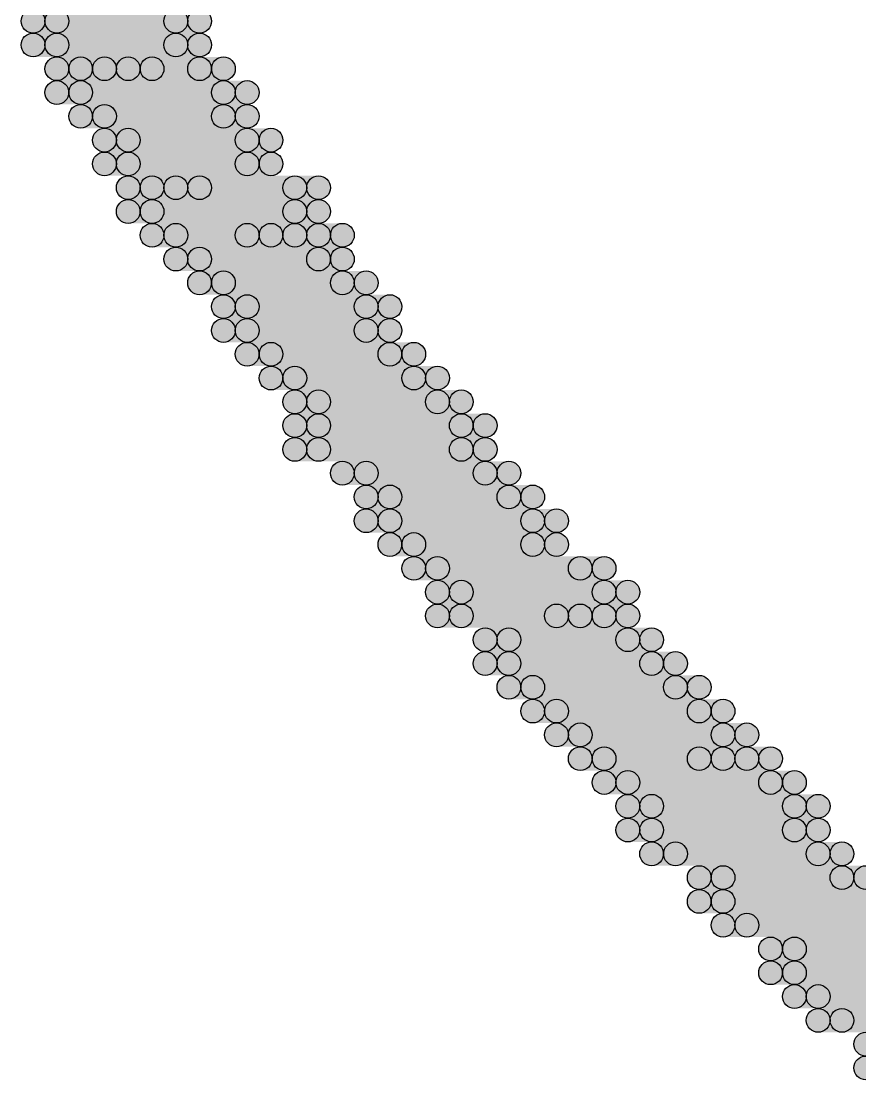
# Model space of a CAD drawing. Header units: millimetres. Extents: x 0 to 137, y 0 to 37.
# Drawn here: x 126.124 to 127.019, y 1.943 to 3.073 of the extents above; entities that cross this region are included whole.
import ezdxf

# ---------------------------------------------------------------- set-up
doc = ezdxf.new("R2010")
doc.units = ezdxf.units.MM
doc.layers.add('TopLayer', color=1, linetype='Continuous')
doc.layers.add('TopSolder', color=216, linetype='Continuous')

msp = doc.modelspace()

# ---------------------------------------------------------------- hatches: boundary and pattern name
at = {"layer": 'TopLayer'}
h = msp.add_hatch(color=1, dxfattribs=at)
edge = h.paths.add_edge_path()
edge.add_arc((126.1618, 3.0734), 0.0127, 0, 360)
for points in [[(126.1618, 3.0607), (126.1618, 3.0861), (126.3142, 3.0861), (126.3142, 3.0607)], [(126.1618, 3.0353), (126.1618, 3.0607), (126.3142, 3.0607), (126.3142, 3.0353)], [(126.1872, 3.0099), (126.1872, 3.0353), (126.238, 3.0353), (126.238, 3.0099)], [(126.2634, 3.0099), (126.2634, 3.0353), (126.3396, 3.0353), (126.3396, 3.0099)], [(126.1872, 2.9845), (126.1872, 3.0099), (126.365, 3.0099), (126.365, 2.9845)], [(126.2126, 2.9591), (126.2126, 2.9845), (126.365, 2.9845), (126.365, 2.9591)], [(126.238, 2.9337), (126.238, 2.9591), (126.3904, 2.9591), (126.3904, 2.9337)], [(126.238, 2.9083), (126.238, 2.9337), (126.3904, 2.9337), (126.3904, 2.9083)], [(126.2634, 2.8829), (126.2634, 2.9083), (126.2888, 2.9083), (126.2888, 2.8829)], [(126.3142, 2.8829), (126.3142, 2.9083), (126.4412, 2.9083), (126.4412, 2.8829)], [(126.2634, 2.8575), (126.2634, 2.8829), (126.4412, 2.8829), (126.4412, 2.8575)], [(126.2888, 2.8321), (126.2888, 2.8575), (126.3904, 2.8575), (126.3904, 2.8321)], [(126.4158, 2.8321), (126.4158, 2.8575), (126.4666, 2.8575), (126.4666, 2.8321)], [(126.3142, 2.8067), (126.3142, 2.8321), (126.4666, 2.8321), (126.4666, 2.8067)], [(126.3396, 2.7813), (126.3396, 2.8067), (126.492, 2.8067), (126.492, 2.7813)], [(126.365, 2.7559), (126.365, 2.7813), (126.5174, 2.7813), (126.5174, 2.7559)], [(126.365, 2.7305), (126.365, 2.7559), (126.5174, 2.7559), (126.5174, 2.7305)], [(126.3904, 2.7051), (126.3904, 2.7305), (126.5428, 2.7305), (126.5428, 2.7051)], [(126.4158, 2.6797), (126.4158, 2.7051), (126.5682, 2.7051), (126.5682, 2.6797)], [(126.4412, 2.6543), (126.4412, 2.6797), (126.5936, 2.6797), (126.5936, 2.6543)], [(126.4412, 2.6289), (126.4412, 2.6543), (126.619, 2.6543), (126.619, 2.6289)], [(126.4412, 2.6035), (126.4412, 2.6289), (126.619, 2.6289), (126.619, 2.6035)], [(126.492, 2.5781), (126.492, 2.6035), (126.6444, 2.6035), (126.6444, 2.5781)], [(126.5174, 2.5527), (126.5174, 2.5781), (126.6698, 2.5781), (126.6698, 2.5527)], [(126.5174, 2.5273), (126.5174, 2.5527), (126.6952, 2.5527), (126.6952, 2.5273)], [(126.5428, 2.5019), (126.5428, 2.5273), (126.6952, 2.5273), (126.6952, 2.5019)], [(126.5682, 2.4765), (126.5682, 2.5019), (126.746, 2.5019), (126.746, 2.4765)], [(126.5936, 2.4511), (126.5936, 2.4765), (126.7714, 2.4765), (126.7714, 2.4511)], [(126.5936, 2.4257), (126.5936, 2.4511), (126.7206, 2.4511), (126.7206, 2.4257)], [(126.746, 2.4257), (126.746, 2.4511), (126.7714, 2.4511), (126.7714, 2.4257)], [(126.6444, 2.4003), (126.6444, 2.4257), (126.7968, 2.4257), (126.7968, 2.4003)], [(126.6444, 2.3749), (126.6444, 2.4003), (126.8222, 2.4003), (126.8222, 2.3749)], [(126.6698, 2.3495), (126.6698, 2.3749), (126.8476, 2.3749), (126.8476, 2.3495)], [(126.6952, 2.3241), (126.6952, 2.3495), (126.873, 2.3495), (126.873, 2.3241)], [(126.7206, 2.2987), (126.7206, 2.3241), (126.8984, 2.3241), (126.8984, 2.2987)], [(126.746, 2.2733), (126.746, 2.2987), (126.873, 2.2987), (126.873, 2.2733)], [(126.8984, 2.2733), (126.8984, 2.2987), (126.9238, 2.2987), (126.9238, 2.2733)], [(126.7714, 2.2479), (126.7714, 2.2733), (126.9492, 2.2733), (126.9492, 2.2479)], [(126.7968, 2.2225), (126.7968, 2.2479), (126.9746, 2.2479), (126.9746, 2.2225)], [(126.7968, 2.1971), (126.7968, 2.2225), (126.9746, 2.2225), (126.9746, 2.1971)], [(126.8222, 2.1717), (126.8222, 2.1971), (127, 2.1971), (127, 2.1717)], [(126.873, 2.1463), (126.873, 2.1717), (127.0254, 2.1717), (127.0254, 2.1463)], [(126.873, 2.1209), (126.873, 2.1463), (127.0762, 2.1463), (127.0762, 2.1209)], [(126.8984, 2.0955), (126.8984, 2.1209), (127.0762, 2.1209), (127.0762, 2.0955)], [(126.9492, 2.0701), (126.9492, 2.0955), (127.127, 2.0955), (127.127, 2.0701)], [(126.9492, 2.0447), (126.9492, 2.0701), (127.1524, 2.0701), (127.1524, 2.0447)], [(126.9746, 2.0193), (126.9746, 2.0447), (127.1016, 2.0447), (127.1016, 2.0193)], [(127, 1.9939), (127, 2.0193), (127.2032, 2.0193), (127.2032, 1.9939)]]:
    msp.add_hatch(color=1, dxfattribs=at).paths.add_polyline_path(points)
h = msp.add_hatch(color=1, dxfattribs=at)
edge = h.paths.add_edge_path()
edge.add_arc((126.3142, 3.0734), 0.0127, 0, 360)
h = msp.add_hatch(color=1, dxfattribs=at)
edge = h.paths.add_edge_path()
edge.add_arc((126.1618, 3.048), 0.0127, 0, 360)
h = msp.add_hatch(color=1, dxfattribs=at)
edge = h.paths.add_edge_path()
edge.add_arc((126.3142, 3.048), 0.0127, 0, 360)
h = msp.add_hatch(color=1, dxfattribs=at)
edge = h.paths.add_edge_path()
edge.add_arc((126.1872, 3.0226), 0.0127, 0, 360)
h = msp.add_hatch(color=1, dxfattribs=at)
edge = h.paths.add_edge_path()
edge.add_arc((126.238, 3.0226), 0.0127, 0, 360)
h = msp.add_hatch(color=1, dxfattribs=at)
edge = h.paths.add_edge_path()
edge.add_arc((126.2634, 3.0226), 0.0127, 0, 360)
h = msp.add_hatch(color=1, dxfattribs=at)
edge = h.paths.add_edge_path()
edge.add_arc((126.3396, 3.0226), 0.0127, 0, 360)
h = msp.add_hatch(color=1, dxfattribs=at)
edge = h.paths.add_edge_path()
edge.add_arc((126.1872, 2.9972), 0.0127, 0, 360)
h = msp.add_hatch(color=1, dxfattribs=at)
edge = h.paths.add_edge_path()
edge.add_arc((126.365, 2.9972), 0.0127, 0, 360)
h = msp.add_hatch(color=1, dxfattribs=at)
edge = h.paths.add_edge_path()
edge.add_arc((126.2126, 2.9718), 0.0127, 0, 360)
h = msp.add_hatch(color=1, dxfattribs=at)
edge = h.paths.add_edge_path()
edge.add_arc((126.365, 2.9718), 0.0127, 0, 360)
h = msp.add_hatch(color=1, dxfattribs=at)
edge = h.paths.add_edge_path()
edge.add_arc((126.238, 2.9464), 0.0127, 0, 360)
h = msp.add_hatch(color=1, dxfattribs=at)
edge = h.paths.add_edge_path()
edge.add_arc((126.3904, 2.9464), 0.0127, 0, 360)
h = msp.add_hatch(color=1, dxfattribs=at)
edge = h.paths.add_edge_path()
edge.add_arc((126.238, 2.921), 0.0127, 0, 360)
h = msp.add_hatch(color=1, dxfattribs=at)
edge = h.paths.add_edge_path()
edge.add_arc((126.3904, 2.921), 0.0127, 0, 360)
h = msp.add_hatch(color=1, dxfattribs=at)
edge = h.paths.add_edge_path()
edge.add_arc((126.2634, 2.8956), 0.0127, 0, 360)
h = msp.add_hatch(color=1, dxfattribs=at)
edge = h.paths.add_edge_path()
edge.add_arc((126.2888, 2.8956), 0.0127, 0, 360)
h = msp.add_hatch(color=1, dxfattribs=at)
edge = h.paths.add_edge_path()
edge.add_arc((126.3142, 2.8956), 0.0127, 0, 360)
h = msp.add_hatch(color=1, dxfattribs=at)
edge = h.paths.add_edge_path()
edge.add_arc((126.4412, 2.8956), 0.0127, 0, 360)
h = msp.add_hatch(color=1, dxfattribs=at)
edge = h.paths.add_edge_path()
edge.add_arc((126.2634, 2.8702), 0.0127, 0, 360)
h = msp.add_hatch(color=1, dxfattribs=at)
edge = h.paths.add_edge_path()
edge.add_arc((126.4412, 2.8702), 0.0127, 0, 360)
h = msp.add_hatch(color=1, dxfattribs=at)
edge = h.paths.add_edge_path()
edge.add_arc((126.2888, 2.8448), 0.0127, 0, 360)
h = msp.add_hatch(color=1, dxfattribs=at)
edge = h.paths.add_edge_path()
edge.add_arc((126.3904, 2.8448), 0.0127, 0, 360)
h = msp.add_hatch(color=1, dxfattribs=at)
edge = h.paths.add_edge_path()
edge.add_arc((126.4158, 2.8448), 0.0127, 0, 360)
h = msp.add_hatch(color=1, dxfattribs=at)
edge = h.paths.add_edge_path()
edge.add_arc((126.4666, 2.8448), 0.0127, 0, 360)
h = msp.add_hatch(color=1, dxfattribs=at)
edge = h.paths.add_edge_path()
edge.add_arc((126.3142, 2.8194), 0.0127, 0, 360)
h = msp.add_hatch(color=1, dxfattribs=at)
edge = h.paths.add_edge_path()
edge.add_arc((126.4666, 2.8194), 0.0127, 0, 360)
h = msp.add_hatch(color=1, dxfattribs=at)
edge = h.paths.add_edge_path()
edge.add_arc((126.3396, 2.794), 0.0127, 0, 360)
h = msp.add_hatch(color=1, dxfattribs=at)
edge = h.paths.add_edge_path()
edge.add_arc((126.492, 2.794), 0.0127, 0, 360)
h = msp.add_hatch(color=1, dxfattribs=at)
edge = h.paths.add_edge_path()
edge.add_arc((126.365, 2.7686), 0.0127, 0, 360)
h = msp.add_hatch(color=1, dxfattribs=at)
edge = h.paths.add_edge_path()
edge.add_arc((126.5174, 2.7686), 0.0127, 0, 360)
h = msp.add_hatch(color=1, dxfattribs=at)
edge = h.paths.add_edge_path()
edge.add_arc((126.365, 2.7432), 0.0127, 0, 360)
h = msp.add_hatch(color=1, dxfattribs=at)
edge = h.paths.add_edge_path()
edge.add_arc((126.5174, 2.7432), 0.0127, 0, 360)
h = msp.add_hatch(color=1, dxfattribs=at)
edge = h.paths.add_edge_path()
edge.add_arc((126.3904, 2.7178), 0.0127, 0, 360)
h = msp.add_hatch(color=1, dxfattribs=at)
edge = h.paths.add_edge_path()
edge.add_arc((126.5428, 2.7178), 0.0127, 0, 360)
h = msp.add_hatch(color=1, dxfattribs=at)
edge = h.paths.add_edge_path()
edge.add_arc((126.4158, 2.6924), 0.0127, 0, 360)
h = msp.add_hatch(color=1, dxfattribs=at)
edge = h.paths.add_edge_path()
edge.add_arc((126.5682, 2.6924), 0.0127, 0, 360)
h = msp.add_hatch(color=1, dxfattribs=at)
edge = h.paths.add_edge_path()
edge.add_arc((126.4412, 2.667), 0.0127, 0, 360)
h = msp.add_hatch(color=1, dxfattribs=at)
edge = h.paths.add_edge_path()
edge.add_arc((126.5936, 2.667), 0.0127, 0, 360)
h = msp.add_hatch(color=1, dxfattribs=at)
edge = h.paths.add_edge_path()
edge.add_arc((126.4412, 2.6416), 0.0127, 0, 360)
h = msp.add_hatch(color=1, dxfattribs=at)
edge = h.paths.add_edge_path()
edge.add_arc((126.619, 2.6416), 0.0127, 0, 360)
h = msp.add_hatch(color=1, dxfattribs=at)
edge = h.paths.add_edge_path()
edge.add_arc((126.4412, 2.6162), 0.0127, 0, 360)
h = msp.add_hatch(color=1, dxfattribs=at)
edge = h.paths.add_edge_path()
edge.add_arc((126.619, 2.6162), 0.0127, 0, 360)
h = msp.add_hatch(color=1, dxfattribs=at)
edge = h.paths.add_edge_path()
edge.add_arc((126.492, 2.5908), 0.0127, 0, 360)
h = msp.add_hatch(color=1, dxfattribs=at)
edge = h.paths.add_edge_path()
edge.add_arc((126.6444, 2.5908), 0.0127, 0, 360)
h = msp.add_hatch(color=1, dxfattribs=at)
edge = h.paths.add_edge_path()
edge.add_arc((126.5174, 2.5654), 0.0127, 0, 360)
h = msp.add_hatch(color=1, dxfattribs=at)
edge = h.paths.add_edge_path()
edge.add_arc((126.6698, 2.5654), 0.0127, 0, 360)
h = msp.add_hatch(color=1, dxfattribs=at)
edge = h.paths.add_edge_path()
edge.add_arc((126.5174, 2.54), 0.0127, 0, 360)
h = msp.add_hatch(color=1, dxfattribs=at)
edge = h.paths.add_edge_path()
edge.add_arc((126.6952, 2.54), 0.0127, 0, 360)
h = msp.add_hatch(color=1, dxfattribs=at)
edge = h.paths.add_edge_path()
edge.add_arc((126.5428, 2.5146), 0.0127, 0, 360)
h = msp.add_hatch(color=1, dxfattribs=at)
edge = h.paths.add_edge_path()
edge.add_arc((126.6952, 2.5146), 0.0127, 0, 360)
h = msp.add_hatch(color=1, dxfattribs=at)
edge = h.paths.add_edge_path()
edge.add_arc((126.5682, 2.4892), 0.0127, 0, 360)
h = msp.add_hatch(color=1, dxfattribs=at)
edge = h.paths.add_edge_path()
edge.add_arc((126.746, 2.4892), 0.0127, 0, 360)
h = msp.add_hatch(color=1, dxfattribs=at)
edge = h.paths.add_edge_path()
edge.add_arc((126.5936, 2.4638), 0.0127, 0, 360)
h = msp.add_hatch(color=1, dxfattribs=at)
edge = h.paths.add_edge_path()
edge.add_arc((126.7714, 2.4638), 0.0127, 0, 360)
h = msp.add_hatch(color=1, dxfattribs=at)
edge = h.paths.add_edge_path()
edge.add_arc((126.5936, 2.4384), 0.0127, 0, 360)
h = msp.add_hatch(color=1, dxfattribs=at)
edge = h.paths.add_edge_path()
edge.add_arc((126.7206, 2.4384), 0.0127, 0, 360)
h = msp.add_hatch(color=1, dxfattribs=at)
edge = h.paths.add_edge_path()
edge.add_arc((126.746, 2.4384), 0.0127, 0, 360)
h = msp.add_hatch(color=1, dxfattribs=at)
edge = h.paths.add_edge_path()
edge.add_arc((126.7714, 2.4384), 0.0127, 0, 360)
h = msp.add_hatch(color=1, dxfattribs=at)
edge = h.paths.add_edge_path()
edge.add_arc((126.6444, 2.413), 0.0127, 0, 360)
h = msp.add_hatch(color=1, dxfattribs=at)
edge = h.paths.add_edge_path()
edge.add_arc((126.7968, 2.413), 0.0127, 0, 360)
h = msp.add_hatch(color=1, dxfattribs=at)
edge = h.paths.add_edge_path()
edge.add_arc((126.6444, 2.3876), 0.0127, 0, 360)
h = msp.add_hatch(color=1, dxfattribs=at)
edge = h.paths.add_edge_path()
edge.add_arc((126.8222, 2.3876), 0.0127, 0, 360)
h = msp.add_hatch(color=1, dxfattribs=at)
edge = h.paths.add_edge_path()
edge.add_arc((126.6698, 2.3622), 0.0127, 0, 360)
h = msp.add_hatch(color=1, dxfattribs=at)
edge = h.paths.add_edge_path()
edge.add_arc((126.8476, 2.3622), 0.0127, 0, 360)
h = msp.add_hatch(color=1, dxfattribs=at)
edge = h.paths.add_edge_path()
edge.add_arc((126.6952, 2.3368), 0.0127, 0, 360)
h = msp.add_hatch(color=1, dxfattribs=at)
edge = h.paths.add_edge_path()
edge.add_arc((126.873, 2.3368), 0.0127, 0, 360)
h = msp.add_hatch(color=1, dxfattribs=at)
edge = h.paths.add_edge_path()
edge.add_arc((126.7206, 2.3114), 0.0127, 0, 360)
h = msp.add_hatch(color=1, dxfattribs=at)
edge = h.paths.add_edge_path()
edge.add_arc((126.8984, 2.3114), 0.0127, 0, 360)
h = msp.add_hatch(color=1, dxfattribs=at)
edge = h.paths.add_edge_path()
edge.add_arc((126.746, 2.286), 0.0127, 0, 360)
h = msp.add_hatch(color=1, dxfattribs=at)
edge = h.paths.add_edge_path()
edge.add_arc((126.873, 2.286), 0.0127, 0, 360)
h = msp.add_hatch(color=1, dxfattribs=at)
edge = h.paths.add_edge_path()
edge.add_arc((126.8984, 2.286), 0.0127, 0, 360)
h = msp.add_hatch(color=1, dxfattribs=at)
edge = h.paths.add_edge_path()
edge.add_arc((126.9238, 2.286), 0.0127, 0, 360)
h = msp.add_hatch(color=1, dxfattribs=at)
edge = h.paths.add_edge_path()
edge.add_arc((126.7714, 2.2606), 0.0127, 0, 360)
h = msp.add_hatch(color=1, dxfattribs=at)
edge = h.paths.add_edge_path()
edge.add_arc((126.9492, 2.2606), 0.0127, 0, 360)
h = msp.add_hatch(color=1, dxfattribs=at)
edge = h.paths.add_edge_path()
edge.add_arc((126.7968, 2.2352), 0.0127, 0, 360)
h = msp.add_hatch(color=1, dxfattribs=at)
edge = h.paths.add_edge_path()
edge.add_arc((126.9746, 2.2352), 0.0127, 0, 360)
h = msp.add_hatch(color=1, dxfattribs=at)
edge = h.paths.add_edge_path()
edge.add_arc((126.7968, 2.2098), 0.0127, 0, 360)
h = msp.add_hatch(color=1, dxfattribs=at)
edge = h.paths.add_edge_path()
edge.add_arc((126.9746, 2.2098), 0.0127, 0, 360)
h = msp.add_hatch(color=1, dxfattribs=at)
edge = h.paths.add_edge_path()
edge.add_arc((126.8222, 2.1844), 0.0127, 0, 360)
h = msp.add_hatch(color=1, dxfattribs=at)
edge = h.paths.add_edge_path()
edge.add_arc((127, 2.1844), 0.0127, 0, 360)
h = msp.add_hatch(color=1, dxfattribs=at)
edge = h.paths.add_edge_path()
edge.add_arc((126.873, 2.159), 0.0127, 0, 360)
h = msp.add_hatch(color=1, dxfattribs=at)
edge = h.paths.add_edge_path()
edge.add_arc((127.0254, 2.159), 0.0127, 0, 360)
h = msp.add_hatch(color=1, dxfattribs=at)
edge = h.paths.add_edge_path()
edge.add_arc((126.873, 2.1336), 0.0127, 0, 360)
h = msp.add_hatch(color=1, dxfattribs=at)
edge = h.paths.add_edge_path()
edge.add_arc((126.8984, 2.1082), 0.0127, 0, 360)
h = msp.add_hatch(color=1, dxfattribs=at)
edge = h.paths.add_edge_path()
edge.add_arc((126.9492, 2.0828), 0.0127, 0, 360)
h = msp.add_hatch(color=1, dxfattribs=at)
edge = h.paths.add_edge_path()
edge.add_arc((126.9492, 2.0574), 0.0127, 0, 360)
h = msp.add_hatch(color=1, dxfattribs=at)
edge = h.paths.add_edge_path()
edge.add_arc((126.9746, 2.032), 0.0127, 0, 360)
h = msp.add_hatch(color=1, dxfattribs=at)
edge = h.paths.add_edge_path()
edge.add_arc((127, 2.0066), 0.0127, 0, 360)
at = {"layer": 'TopSolder'}
h = msp.add_hatch(color=216, dxfattribs=at)
edge = h.paths.add_edge_path()
edge.add_arc((126.1364, 3.0734), 0.0127, 0, 360)
for points in [[(126.1364, 3.0607), (126.1364, 3.0861), (126.2888, 3.0861), (126.2888, 3.0607)], [(126.1364, 3.0353), (126.1364, 3.0607), (126.2888, 3.0607), (126.2888, 3.0353)], [(126.1618, 3.0099), (126.1618, 3.0353), (126.2126, 3.0353), (126.2126, 3.0099)], [(126.238, 3.0099), (126.238, 3.0353), (126.3142, 3.0353), (126.3142, 3.0099)], [(126.1618, 2.9845), (126.1618, 3.0099), (126.3396, 3.0099), (126.3396, 2.9845)], [(126.1872, 2.9591), (126.1872, 2.9845), (126.3396, 2.9845), (126.3396, 2.9591)], [(126.2126, 2.9337), (126.2126, 2.9591), (126.365, 2.9591), (126.365, 2.9337)], [(126.2126, 2.9083), (126.2126, 2.9337), (126.365, 2.9337), (126.365, 2.9083)], [(126.238, 2.8829), (126.238, 2.9083), (126.2634, 2.9083), (126.2634, 2.8829)], [(126.2888, 2.8829), (126.2888, 2.9083), (126.4158, 2.9083), (126.4158, 2.8829)], [(126.238, 2.8575), (126.238, 2.8829), (126.4158, 2.8829), (126.4158, 2.8575)], [(126.2634, 2.8321), (126.2634, 2.8575), (126.365, 2.8575), (126.365, 2.8321)], [(126.3904, 2.8321), (126.3904, 2.8575), (126.4412, 2.8575), (126.4412, 2.8321)], [(126.2888, 2.8067), (126.2888, 2.8321), (126.4412, 2.8321), (126.4412, 2.8067)], [(126.3142, 2.7813), (126.3142, 2.8067), (126.4666, 2.8067), (126.4666, 2.7813)], [(126.3396, 2.7559), (126.3396, 2.7813), (126.492, 2.7813), (126.492, 2.7559)], [(126.3396, 2.7305), (126.3396, 2.7559), (126.492, 2.7559), (126.492, 2.7305)], [(126.365, 2.7051), (126.365, 2.7305), (126.5174, 2.7305), (126.5174, 2.7051)], [(126.3904, 2.6797), (126.3904, 2.7051), (126.5428, 2.7051), (126.5428, 2.6797)], [(126.4158, 2.6543), (126.4158, 2.6797), (126.5682, 2.6797), (126.5682, 2.6543)], [(126.4158, 2.6289), (126.4158, 2.6543), (126.5936, 2.6543), (126.5936, 2.6289)], [(126.4158, 2.6035), (126.4158, 2.6289), (126.5936, 2.6289), (126.5936, 2.6035)], [(126.4666, 2.5781), (126.4666, 2.6035), (126.619, 2.6035), (126.619, 2.5781)], [(126.492, 2.5527), (126.492, 2.5781), (126.6444, 2.5781), (126.6444, 2.5527)], [(126.492, 2.5273), (126.492, 2.5527), (126.6698, 2.5527), (126.6698, 2.5273)], [(126.5174, 2.5019), (126.5174, 2.5273), (126.6698, 2.5273), (126.6698, 2.5019)], [(126.5428, 2.4765), (126.5428, 2.5019), (126.7206, 2.5019), (126.7206, 2.4765)], [(126.5682, 2.4511), (126.5682, 2.4765), (126.746, 2.4765), (126.746, 2.4511)], [(126.5682, 2.4257), (126.5682, 2.4511), (126.6952, 2.4511), (126.6952, 2.4257)], [(126.7206, 2.4257), (126.7206, 2.4511), (126.746, 2.4511), (126.746, 2.4257)], [(126.619, 2.4003), (126.619, 2.4257), (126.7714, 2.4257), (126.7714, 2.4003)], [(126.619, 2.3749), (126.619, 2.4003), (126.7968, 2.4003), (126.7968, 2.3749)], [(126.6444, 2.3495), (126.6444, 2.3749), (126.8222, 2.3749), (126.8222, 2.3495)], [(126.6698, 2.3241), (126.6698, 2.3495), (126.8476, 2.3495), (126.8476, 2.3241)], [(126.6952, 2.2987), (126.6952, 2.3241), (126.873, 2.3241), (126.873, 2.2987)], [(126.7206, 2.2733), (126.7206, 2.2987), (126.8476, 2.2987), (126.8476, 2.2733)], [(126.873, 2.2733), (126.873, 2.2987), (126.8984, 2.2987), (126.8984, 2.2733)], [(126.746, 2.2479), (126.746, 2.2733), (126.9238, 2.2733), (126.9238, 2.2479)], [(126.7714, 2.2225), (126.7714, 2.2479), (126.9492, 2.2479), (126.9492, 2.2225)], [(126.7714, 2.1971), (126.7714, 2.2225), (126.9492, 2.2225), (126.9492, 2.1971)], [(126.7968, 2.1717), (126.7968, 2.1971), (126.9746, 2.1971), (126.9746, 2.1717)], [(126.8476, 2.1463), (126.8476, 2.1717), (127, 2.1717), (127, 2.1463)], [(126.8476, 2.1209), (126.8476, 2.1463), (127.0508, 2.1463), (127.0508, 2.1209)], [(126.873, 2.0955), (126.873, 2.1209), (127.0508, 2.1209), (127.0508, 2.0955)], [(126.9238, 2.0701), (126.9238, 2.0955), (127.1016, 2.0955), (127.1016, 2.0701)], [(126.9238, 2.0447), (126.9238, 2.0701), (127.127, 2.0701), (127.127, 2.0447)], [(126.9492, 2.0193), (126.9492, 2.0447), (127.0762, 2.0447), (127.0762, 2.0193)], [(126.9746, 1.9939), (126.9746, 2.0193), (127.1778, 2.0193), (127.1778, 1.9939)]]:
    msp.add_hatch(color=216, dxfattribs=at).paths.add_polyline_path(points)
h = msp.add_hatch(color=216, dxfattribs=at)
edge = h.paths.add_edge_path()
edge.add_arc((126.2888, 3.0734), 0.0127, 0, 360)
h = msp.add_hatch(color=216, dxfattribs=at)
edge = h.paths.add_edge_path()
edge.add_arc((126.1364, 3.048), 0.0127, 0, 360)
h = msp.add_hatch(color=216, dxfattribs=at)
edge = h.paths.add_edge_path()
edge.add_arc((126.2888, 3.048), 0.0127, 0, 360)
h = msp.add_hatch(color=216, dxfattribs=at)
edge = h.paths.add_edge_path()
edge.add_arc((126.1618, 3.0226), 0.0127, 0, 360)
h = msp.add_hatch(color=216, dxfattribs=at)
edge = h.paths.add_edge_path()
edge.add_arc((126.2126, 3.0226), 0.0127, 0, 360)
h = msp.add_hatch(color=216, dxfattribs=at)
edge = h.paths.add_edge_path()
edge.add_arc((126.238, 3.0226), 0.0127, 0, 360)
h = msp.add_hatch(color=216, dxfattribs=at)
edge = h.paths.add_edge_path()
edge.add_arc((126.3142, 3.0226), 0.0127, 0, 360)
h = msp.add_hatch(color=216, dxfattribs=at)
edge = h.paths.add_edge_path()
edge.add_arc((126.1618, 2.9972), 0.0127, 0, 360)
h = msp.add_hatch(color=216, dxfattribs=at)
edge = h.paths.add_edge_path()
edge.add_arc((126.3396, 2.9972), 0.0127, 0, 360)
h = msp.add_hatch(color=216, dxfattribs=at)
edge = h.paths.add_edge_path()
edge.add_arc((126.1872, 2.9718), 0.0127, 0, 360)
h = msp.add_hatch(color=216, dxfattribs=at)
edge = h.paths.add_edge_path()
edge.add_arc((126.3396, 2.9718), 0.0127, 0, 360)
h = msp.add_hatch(color=216, dxfattribs=at)
edge = h.paths.add_edge_path()
edge.add_arc((126.2126, 2.9464), 0.0127, 0, 360)
h = msp.add_hatch(color=216, dxfattribs=at)
edge = h.paths.add_edge_path()
edge.add_arc((126.365, 2.9464), 0.0127, 0, 360)
h = msp.add_hatch(color=216, dxfattribs=at)
edge = h.paths.add_edge_path()
edge.add_arc((126.2126, 2.921), 0.0127, 0, 360)
h = msp.add_hatch(color=216, dxfattribs=at)
edge = h.paths.add_edge_path()
edge.add_arc((126.365, 2.921), 0.0127, 0, 360)
h = msp.add_hatch(color=216, dxfattribs=at)
edge = h.paths.add_edge_path()
edge.add_arc((126.238, 2.8956), 0.0127, 0, 360)
h = msp.add_hatch(color=216, dxfattribs=at)
edge = h.paths.add_edge_path()
edge.add_arc((126.2634, 2.8956), 0.0127, 0, 360)
h = msp.add_hatch(color=216, dxfattribs=at)
edge = h.paths.add_edge_path()
edge.add_arc((126.2888, 2.8956), 0.0127, 0, 360)
h = msp.add_hatch(color=216, dxfattribs=at)
edge = h.paths.add_edge_path()
edge.add_arc((126.4158, 2.8956), 0.0127, 0, 360)
h = msp.add_hatch(color=216, dxfattribs=at)
edge = h.paths.add_edge_path()
edge.add_arc((126.238, 2.8702), 0.0127, 0, 360)
h = msp.add_hatch(color=216, dxfattribs=at)
edge = h.paths.add_edge_path()
edge.add_arc((126.4158, 2.8702), 0.0127, 0, 360)
h = msp.add_hatch(color=216, dxfattribs=at)
edge = h.paths.add_edge_path()
edge.add_arc((126.2634, 2.8448), 0.0127, 0, 360)
h = msp.add_hatch(color=216, dxfattribs=at)
edge = h.paths.add_edge_path()
edge.add_arc((126.365, 2.8448), 0.0127, 0, 360)
h = msp.add_hatch(color=216, dxfattribs=at)
edge = h.paths.add_edge_path()
edge.add_arc((126.3904, 2.8448), 0.0127, 0, 360)
h = msp.add_hatch(color=216, dxfattribs=at)
edge = h.paths.add_edge_path()
edge.add_arc((126.4412, 2.8448), 0.0127, 0, 360)
h = msp.add_hatch(color=216, dxfattribs=at)
edge = h.paths.add_edge_path()
edge.add_arc((126.2888, 2.8194), 0.0127, 0, 360)
h = msp.add_hatch(color=216, dxfattribs=at)
edge = h.paths.add_edge_path()
edge.add_arc((126.4412, 2.8194), 0.0127, 0, 360)
h = msp.add_hatch(color=216, dxfattribs=at)
edge = h.paths.add_edge_path()
edge.add_arc((126.3142, 2.794), 0.0127, 0, 360)
h = msp.add_hatch(color=216, dxfattribs=at)
edge = h.paths.add_edge_path()
edge.add_arc((126.4666, 2.794), 0.0127, 0, 360)
h = msp.add_hatch(color=216, dxfattribs=at)
edge = h.paths.add_edge_path()
edge.add_arc((126.3396, 2.7686), 0.0127, 0, 360)
h = msp.add_hatch(color=216, dxfattribs=at)
edge = h.paths.add_edge_path()
edge.add_arc((126.492, 2.7686), 0.0127, 0, 360)
h = msp.add_hatch(color=216, dxfattribs=at)
edge = h.paths.add_edge_path()
edge.add_arc((126.3396, 2.7432), 0.0127, 0, 360)
h = msp.add_hatch(color=216, dxfattribs=at)
edge = h.paths.add_edge_path()
edge.add_arc((126.492, 2.7432), 0.0127, 0, 360)
h = msp.add_hatch(color=216, dxfattribs=at)
edge = h.paths.add_edge_path()
edge.add_arc((126.365, 2.7178), 0.0127, 0, 360)
h = msp.add_hatch(color=216, dxfattribs=at)
edge = h.paths.add_edge_path()
edge.add_arc((126.5174, 2.7178), 0.0127, 0, 360)
h = msp.add_hatch(color=216, dxfattribs=at)
edge = h.paths.add_edge_path()
edge.add_arc((126.3904, 2.6924), 0.0127, 0, 360)
h = msp.add_hatch(color=216, dxfattribs=at)
edge = h.paths.add_edge_path()
edge.add_arc((126.5428, 2.6924), 0.0127, 0, 360)
h = msp.add_hatch(color=216, dxfattribs=at)
edge = h.paths.add_edge_path()
edge.add_arc((126.4158, 2.667), 0.0127, 0, 360)
h = msp.add_hatch(color=216, dxfattribs=at)
edge = h.paths.add_edge_path()
edge.add_arc((126.5682, 2.667), 0.0127, 0, 360)
h = msp.add_hatch(color=216, dxfattribs=at)
edge = h.paths.add_edge_path()
edge.add_arc((126.4158, 2.6416), 0.0127, 0, 360)
h = msp.add_hatch(color=216, dxfattribs=at)
edge = h.paths.add_edge_path()
edge.add_arc((126.5936, 2.6416), 0.0127, 0, 360)
h = msp.add_hatch(color=216, dxfattribs=at)
edge = h.paths.add_edge_path()
edge.add_arc((126.4158, 2.6162), 0.0127, 0, 360)
h = msp.add_hatch(color=216, dxfattribs=at)
edge = h.paths.add_edge_path()
edge.add_arc((126.5936, 2.6162), 0.0127, 0, 360)
h = msp.add_hatch(color=216, dxfattribs=at)
edge = h.paths.add_edge_path()
edge.add_arc((126.4666, 2.5908), 0.0127, 0, 360)
h = msp.add_hatch(color=216, dxfattribs=at)
edge = h.paths.add_edge_path()
edge.add_arc((126.619, 2.5908), 0.0127, 0, 360)
h = msp.add_hatch(color=216, dxfattribs=at)
edge = h.paths.add_edge_path()
edge.add_arc((126.492, 2.5654), 0.0127, 0, 360)
h = msp.add_hatch(color=216, dxfattribs=at)
edge = h.paths.add_edge_path()
edge.add_arc((126.6444, 2.5654), 0.0127, 0, 360)
h = msp.add_hatch(color=216, dxfattribs=at)
edge = h.paths.add_edge_path()
edge.add_arc((126.492, 2.54), 0.0127, 0, 360)
h = msp.add_hatch(color=216, dxfattribs=at)
edge = h.paths.add_edge_path()
edge.add_arc((126.6698, 2.54), 0.0127, 0, 360)
h = msp.add_hatch(color=216, dxfattribs=at)
edge = h.paths.add_edge_path()
edge.add_arc((126.5174, 2.5146), 0.0127, 0, 360)
h = msp.add_hatch(color=216, dxfattribs=at)
edge = h.paths.add_edge_path()
edge.add_arc((126.6698, 2.5146), 0.0127, 0, 360)
h = msp.add_hatch(color=216, dxfattribs=at)
edge = h.paths.add_edge_path()
edge.add_arc((126.5428, 2.4892), 0.0127, 0, 360)
h = msp.add_hatch(color=216, dxfattribs=at)
edge = h.paths.add_edge_path()
edge.add_arc((126.7206, 2.4892), 0.0127, 0, 360)
h = msp.add_hatch(color=216, dxfattribs=at)
edge = h.paths.add_edge_path()
edge.add_arc((126.5682, 2.4638), 0.0127, 0, 360)
h = msp.add_hatch(color=216, dxfattribs=at)
edge = h.paths.add_edge_path()
edge.add_arc((126.746, 2.4638), 0.0127, 0, 360)
h = msp.add_hatch(color=216, dxfattribs=at)
edge = h.paths.add_edge_path()
edge.add_arc((126.5682, 2.4384), 0.0127, 0, 360)
h = msp.add_hatch(color=216, dxfattribs=at)
edge = h.paths.add_edge_path()
edge.add_arc((126.6952, 2.4384), 0.0127, 0, 360)
h = msp.add_hatch(color=216, dxfattribs=at)
edge = h.paths.add_edge_path()
edge.add_arc((126.7206, 2.4384), 0.0127, 0, 360)
h = msp.add_hatch(color=216, dxfattribs=at)
edge = h.paths.add_edge_path()
edge.add_arc((126.746, 2.4384), 0.0127, 0, 360)
h = msp.add_hatch(color=216, dxfattribs=at)
edge = h.paths.add_edge_path()
edge.add_arc((126.619, 2.413), 0.0127, 0, 360)
h = msp.add_hatch(color=216, dxfattribs=at)
edge = h.paths.add_edge_path()
edge.add_arc((126.7714, 2.413), 0.0127, 0, 360)
h = msp.add_hatch(color=216, dxfattribs=at)
edge = h.paths.add_edge_path()
edge.add_arc((126.619, 2.3876), 0.0127, 0, 360)
h = msp.add_hatch(color=216, dxfattribs=at)
edge = h.paths.add_edge_path()
edge.add_arc((126.7968, 2.3876), 0.0127, 0, 360)
h = msp.add_hatch(color=216, dxfattribs=at)
edge = h.paths.add_edge_path()
edge.add_arc((126.6444, 2.3622), 0.0127, 0, 360)
h = msp.add_hatch(color=216, dxfattribs=at)
edge = h.paths.add_edge_path()
edge.add_arc((126.8222, 2.3622), 0.0127, 0, 360)
h = msp.add_hatch(color=216, dxfattribs=at)
edge = h.paths.add_edge_path()
edge.add_arc((126.6698, 2.3368), 0.0127, 0, 360)
h = msp.add_hatch(color=216, dxfattribs=at)
edge = h.paths.add_edge_path()
edge.add_arc((126.8476, 2.3368), 0.0127, 0, 360)
h = msp.add_hatch(color=216, dxfattribs=at)
edge = h.paths.add_edge_path()
edge.add_arc((126.6952, 2.3114), 0.0127, 0, 360)
h = msp.add_hatch(color=216, dxfattribs=at)
edge = h.paths.add_edge_path()
edge.add_arc((126.873, 2.3114), 0.0127, 0, 360)
h = msp.add_hatch(color=216, dxfattribs=at)
edge = h.paths.add_edge_path()
edge.add_arc((126.7206, 2.286), 0.0127, 0, 360)
h = msp.add_hatch(color=216, dxfattribs=at)
edge = h.paths.add_edge_path()
edge.add_arc((126.8476, 2.286), 0.0127, 0, 360)
h = msp.add_hatch(color=216, dxfattribs=at)
edge = h.paths.add_edge_path()
edge.add_arc((126.873, 2.286), 0.0127, 0, 360)
h = msp.add_hatch(color=216, dxfattribs=at)
edge = h.paths.add_edge_path()
edge.add_arc((126.8984, 2.286), 0.0127, 0, 360)
h = msp.add_hatch(color=216, dxfattribs=at)
edge = h.paths.add_edge_path()
edge.add_arc((126.746, 2.2606), 0.0127, 0, 360)
h = msp.add_hatch(color=216, dxfattribs=at)
edge = h.paths.add_edge_path()
edge.add_arc((126.9238, 2.2606), 0.0127, 0, 360)
h = msp.add_hatch(color=216, dxfattribs=at)
edge = h.paths.add_edge_path()
edge.add_arc((126.7714, 2.2352), 0.0127, 0, 360)
h = msp.add_hatch(color=216, dxfattribs=at)
edge = h.paths.add_edge_path()
edge.add_arc((126.9492, 2.2352), 0.0127, 0, 360)
h = msp.add_hatch(color=216, dxfattribs=at)
edge = h.paths.add_edge_path()
edge.add_arc((126.7714, 2.2098), 0.0127, 0, 360)
h = msp.add_hatch(color=216, dxfattribs=at)
edge = h.paths.add_edge_path()
edge.add_arc((126.9492, 2.2098), 0.0127, 0, 360)
h = msp.add_hatch(color=216, dxfattribs=at)
edge = h.paths.add_edge_path()
edge.add_arc((126.7968, 2.1844), 0.0127, 0, 360)
h = msp.add_hatch(color=216, dxfattribs=at)
edge = h.paths.add_edge_path()
edge.add_arc((126.9746, 2.1844), 0.0127, 0, 360)
h = msp.add_hatch(color=216, dxfattribs=at)
edge = h.paths.add_edge_path()
edge.add_arc((126.8476, 2.159), 0.0127, 0, 360)
h = msp.add_hatch(color=216, dxfattribs=at)
edge = h.paths.add_edge_path()
edge.add_arc((127, 2.159), 0.0127, 0, 360)
h = msp.add_hatch(color=216, dxfattribs=at)
edge = h.paths.add_edge_path()
edge.add_arc((126.8476, 2.1336), 0.0127, 0, 360)
h = msp.add_hatch(color=216, dxfattribs=at)
edge = h.paths.add_edge_path()
edge.add_arc((126.873, 2.1082), 0.0127, 0, 360)
h = msp.add_hatch(color=216, dxfattribs=at)
edge = h.paths.add_edge_path()
edge.add_arc((126.9238, 2.0828), 0.0127, 0, 360)
h = msp.add_hatch(color=216, dxfattribs=at)
edge = h.paths.add_edge_path()
edge.add_arc((126.9238, 2.0574), 0.0127, 0, 360)
h = msp.add_hatch(color=216, dxfattribs=at)
edge = h.paths.add_edge_path()
edge.add_arc((126.9492, 2.032), 0.0127, 0, 360)
h = msp.add_hatch(color=216, dxfattribs=at)
edge = h.paths.add_edge_path()
edge.add_arc((126.9746, 2.0066), 0.0127, 0, 360)
h = msp.add_hatch(color=216, dxfattribs=at)
edge = h.paths.add_edge_path()
edge.add_arc((127.0254, 1.9812), 0.0127, 0, 360)
h = msp.add_hatch(color=216, dxfattribs=at)
edge = h.paths.add_edge_path()
edge.add_arc((127.0254, 1.9558), 0.0127, 0, 360)

# ---------------------------------------------------------------- linework, layer by layer
at = {"layer": 'TopLayer'}
for centre in [(126.1618, 3.0734), (126.3142, 3.0734), (126.1618, 3.048), (126.3142, 3.048), (126.1872, 3.0226), (126.238, 3.0226), (126.2634, 3.0226), (126.3396, 3.0226), (126.1872, 2.9972), (126.365, 2.9972), (126.2126, 2.9718), (126.365, 2.9718), (126.238, 2.9464), (126.3904, 2.9464), (126.238, 2.921), (126.3904, 2.921), (126.2634, 2.8956), (126.2888, 2.8956), (126.3142, 2.8956), (126.4412, 2.8956), (126.2634, 2.8702), (126.4412, 2.8702), (126.2888, 2.8448), (126.3904, 2.8448), (126.4158, 2.8448), (126.4666, 2.8448), (126.3142, 2.8194), (126.4666, 2.8194), (126.3396, 2.794), (126.492, 2.794), (126.365, 2.7686), (126.5174, 2.7686), (126.365, 2.7432), (126.5174, 2.7432), (126.3904, 2.7178), (126.5428, 2.7178), (126.4158, 2.6924), (126.5682, 2.6924), (126.4412, 2.667), (126.5936, 2.667), (126.4412, 2.6416), (126.619, 2.6416), (126.4412, 2.6162), (126.619, 2.6162), (126.492, 2.5908), (126.6444, 2.5908), (126.5174, 2.5654), (126.6698, 2.5654), (126.5174, 2.54), (126.6952, 2.54), (126.5428, 2.5146), (126.6952, 2.5146), (126.5682, 2.4892), (126.746, 2.4892), (126.5936, 2.4638), (126.7714, 2.4638), (126.5936, 2.4384), (126.7206, 2.4384), (126.746, 2.4384), (126.7714, 2.4384), (126.6444, 2.413), (126.7968, 2.413), (126.6444, 2.3876), (126.8222, 2.3876), (126.6698, 2.3622), (126.8476, 2.3622), (126.6952, 2.3368), (126.873, 2.3368), (126.7206, 2.3114), (126.8984, 2.3114), (126.746, 2.286), (126.873, 2.286), (126.8984, 2.286), (126.9238, 2.286), (126.7714, 2.2606), (126.9492, 2.2606), (126.7968, 2.2352), (126.9746, 2.2352), (126.7968, 2.2098), (126.9746, 2.2098), (126.8222, 2.1844), (127, 2.1844), (126.873, 2.159), (127.0254, 2.159), (126.873, 2.1336), (126.8984, 2.1082), (126.9492, 2.0828), (126.9492, 2.0574), (126.9746, 2.032), (127, 2.0066)]:
    msp.add_circle(centre, 0.0127, dxfattribs=at)
at = {"layer": 'TopSolder'}
for centre in [(126.1364, 3.0734), (126.2888, 3.0734), (126.1364, 3.048), (126.2888, 3.048), (126.1618, 3.0226), (126.2126, 3.0226), (126.238, 3.0226), (126.3142, 3.0226), (126.1618, 2.9972), (126.3396, 2.9972), (126.1872, 2.9718), (126.3396, 2.9718), (126.2126, 2.9464), (126.365, 2.9464), (126.2126, 2.921), (126.365, 2.921), (126.238, 2.8956), (126.2634, 2.8956), (126.2888, 2.8956), (126.4158, 2.8956), (126.238, 2.8702), (126.4158, 2.8702), (126.2634, 2.8448), (126.365, 2.8448), (126.3904, 2.8448), (126.4412, 2.8448), (126.2888, 2.8194), (126.4412, 2.8194), (126.3142, 2.794), (126.4666, 2.794), (126.3396, 2.7686), (126.492, 2.7686), (126.3396, 2.7432), (126.492, 2.7432), (126.365, 2.7178), (126.5174, 2.7178), (126.3904, 2.6924), (126.5428, 2.6924), (126.4158, 2.667), (126.5682, 2.667), (126.4158, 2.6416), (126.5936, 2.6416), (126.4158, 2.6162), (126.5936, 2.6162), (126.4666, 2.5908), (126.619, 2.5908), (126.492, 2.5654), (126.6444, 2.5654), (126.492, 2.54), (126.6698, 2.54), (126.5174, 2.5146), (126.6698, 2.5146), (126.5428, 2.4892), (126.7206, 2.4892), (126.5682, 2.4638), (126.746, 2.4638), (126.5682, 2.4384), (126.6952, 2.4384), (126.7206, 2.4384), (126.746, 2.4384), (126.619, 2.413), (126.7714, 2.413), (126.619, 2.3876), (126.7968, 2.3876), (126.6444, 2.3622), (126.8222, 2.3622), (126.6698, 2.3368), (126.8476, 2.3368), (126.6952, 2.3114), (126.873, 2.3114), (126.7206, 2.286), (126.8476, 2.286), (126.873, 2.286), (126.8984, 2.286), (126.746, 2.2606), (126.9238, 2.2606), (126.7714, 2.2352), (126.9492, 2.2352), (126.7714, 2.2098), (126.9492, 2.2098), (126.7968, 2.1844), (126.9746, 2.1844), (126.8476, 2.159), (127, 2.159), (126.8476, 2.1336), (126.873, 2.1082), (126.9238, 2.0828), (126.9238, 2.0574), (126.9492, 2.032), (126.9746, 2.0066), (127.0254, 1.9812), (127.0254, 1.9558)]:
    msp.add_circle(centre, 0.0127, dxfattribs=at)

doc.saveas('drawing.dxf')
